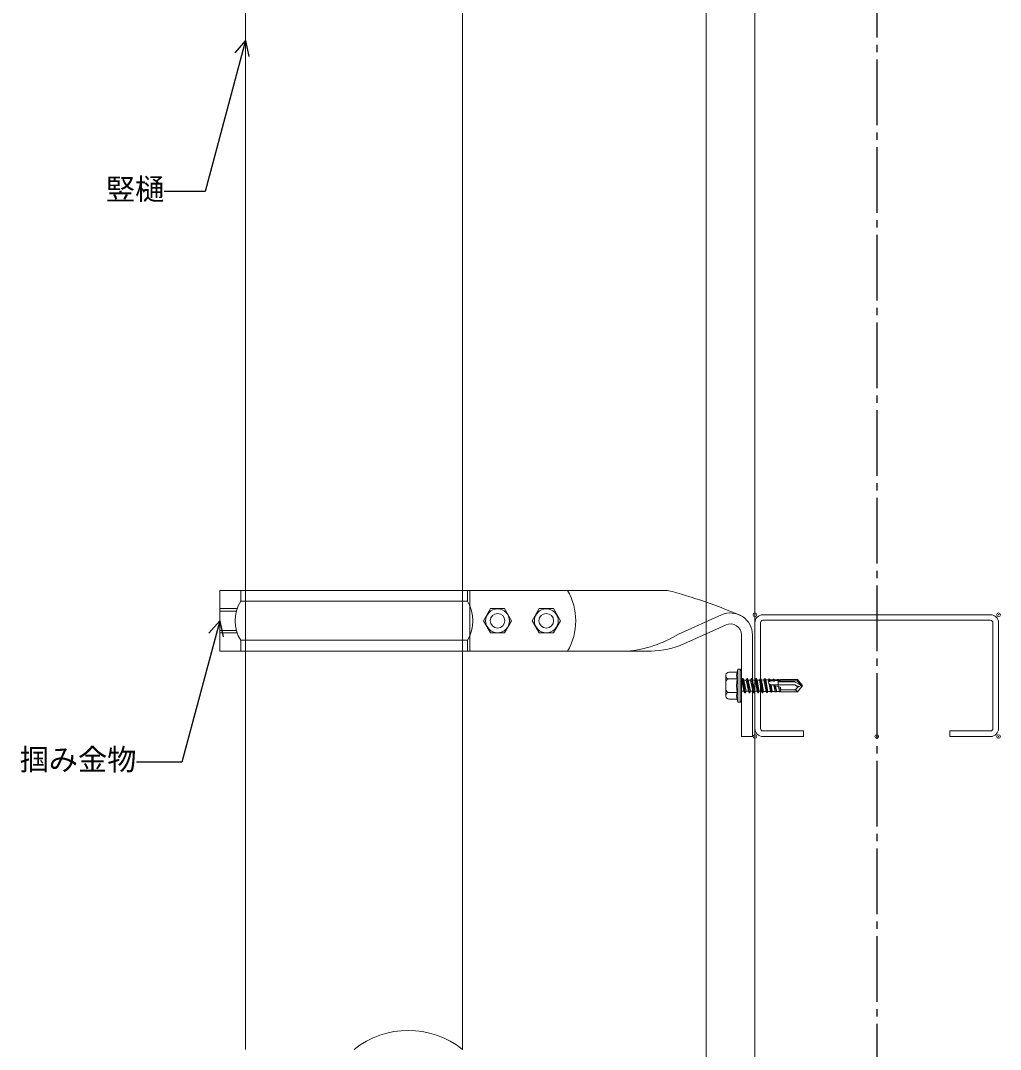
# Model space of a CAD drawing. Units: millimetres, scale not verified. Extents: x -1262 to 1258, y -891 to 1034.
# Drawn here: x -557.5 to -155.4, y -440.2 to -17.8 of the extents above; entities that cross this region are included whole.
import ezdxf
from ezdxf.enums import TextEntityAlignment as Align

# ---------------------------------------------------------------- set-up
doc = ezdxf.new("R2010")
doc.units = ezdxf.units.MM
doc.header["$LTSCALE"] = 3
doc.header["$PDMODE"] = 32
doc.header["$PDSIZE"] = 1.5
doc.linetypes.add('CHAIN2', pattern=[12, 9, -1, 1, -1])
for name, color, linetype, lineweight in [('0-6_名称1', 5, 'Continuous', 25), ('0-8_通り芯1', 5, 'CHAIN2', 25), ('0-B_屋根1', 6, 'Continuous', 20), ('0-E_外壁1', 6, 'Continuous', 20), ('1-D_竪樋', 6, 'Continuous', 20), ('4-5_C鋼1', 2, 'Continuous', 18)]:
    doc.layers.add(name, color=color, linetype=linetype, lineweight=lineweight)
doc.styles.add('ＭＳ ゴシック', font='')
doc.styles.get('ＭＳ ゴシック').set_extended_font_data('MS Gothic')

msp = doc.modelspace()

# ---------------------------------------------------------------- linework, layer by layer
at = {"layer": '0-6_名称1'}
for p, q in [((-465.125, -26.022), (-469.576, -31.041)), ((-465.125, -26.022), (-463.78, -32.594)), ((-475.725, -264.27), (-480.176, -269.289)), ((-475.725, -264.27), (-474.38, -270.842))]:
    msp.add_line(p, q, dxfattribs=at)
for points in [[(-465.125, -26.022), (-481.749, -88.065), (-498.498, -88.065)], [(-475.725, -264.27), (-491.265, -322.266), (-509.908, -322.266)]]:
    msp.add_lwpolyline(points, dxfattribs=at)
at = {"layer": '0-8_通り芯1'}
msp.add_line((-206.125, 758.23), (-206.125, -593.33), dxfattribs=at)
at = {"layer": '0-B_屋根1'}
for p, q in [((-475.725, -276.77), (-475.725, -251.77)), ((-475.725, -251.77), (-374.125, -251.77)), ((-467.125, -256.27), (-467.125, -251.77)), ((-374.125, -251.77), (-374.125, -256.27)), ((-374.124, -251.77), (-332.958, -251.77)), ((-373.125, -276.77), (-373.125, -251.77)), ((-292.125, -251.77), (-337.958, -251.77)), ((-374.125, -256.27), (-467.125, -256.27)), ((-475.725, -259.27), (-468.538, -259.27)), ((-475.725, -260.27), (-468.844, -260.27)), ((-367.492, -264.27), (-364.605, -259.27)), ((-364.605, -259.27), (-358.832, -259.27)), ((-358.832, -259.27), (-355.945, -264.27)), ((-347.492, -264.27), (-344.605, -259.27)), ((-344.605, -259.27), (-338.832, -259.27)), ((-338.832, -259.27), (-335.945, -264.27)), ((-287.503, -269.766), (-269.807, -261.831)), ((-364.605, -269.27), (-367.492, -264.27)), ((-355.945, -264.27), (-358.832, -269.27)), ((-344.605, -269.27), (-347.492, -264.27)), ((-335.945, -264.27), (-338.832, -269.27)), ((-286.857, -274.408), (-267.966, -265.937)), ((-475.725, -268.27), (-468.844, -268.27)), ((-475.725, -269.27), (-468.538, -269.27)), ((-358.832, -269.27), (-364.605, -269.27)), ((-338.832, -269.27), (-344.605, -269.27)), ((-261.625, -311.77), (-261.625, -270.043)), ((-257.125, -311.77), (-257.125, -270.043)), ((-467.125, -276.77), (-467.125, -272.27)), ((-374.125, -272.27), (-467.125, -272.27)), ((-374.125, -272.27), (-374.125, -276.77)), ((-475.725, -276.77), (-332.958, -276.77)), ((-332.958, -276.77), (-300.459, -276.77)), ((-268.025, -286.564), (-268.025, -295.249)), ((-266.825, -285.364), (-263.425, -285.364)), ((-263.425, -285.364), (-263.101, -284.157)), ((-263.101, -284.157), (-263.101, -297.657)), ((-263.101, -284.157), (-262.125, -284.157)), ((-262.125, -284.157), (-262.125, -297.657)), ((-262.125, -284.157), (-261.625, -284.753)), ((-261.625, -284.753), (-261.625, -297.061)), ((-266.825, -288.136), (-263.425, -288.136)), ((-261.168, -288.017), (-261.509, -288.607)), ((-261.509, -288.607), (-260.604, -293.207)), ((-261.168, -288.017), (-260.263, -293.797)), ((-261.168, -288.017), (-261.018, -288.017)), ((-261.018, -288.017), (-260.677, -288.607)), ((-261.018, -288.017), (-260.113, -293.797)), ((-260.677, -288.607), (-259.699, -288.607)), ((-259.772, -293.207), (-260.677, -288.607)), ((-259.358, -288.017), (-259.699, -288.607)), ((-259.699, -288.607), (-258.794, -293.207)), ((-259.358, -288.017), (-258.453, -293.797)), ((-259.358, -288.017), (-259.208, -288.017)), ((-259.208, -288.017), (-258.867, -288.607)), ((-259.208, -288.017), (-258.303, -293.797)), ((-258.867, -288.607), (-257.889, -288.607)), ((-257.962, -293.207), (-258.867, -288.607)), ((-257.548, -288.017), (-257.889, -288.607)), ((-257.889, -288.607), (-256.984, -293.207)), ((-257.548, -288.017), (-256.643, -293.797)), ((-257.548, -288.017), (-257.398, -288.017)), ((-257.398, -288.017), (-257.057, -288.607)), ((-257.398, -288.017), (-256.493, -293.797)), ((-257.057, -288.607), (-256.079, -288.607)), ((-256.152, -293.207), (-257.057, -288.607)), ((-255.738, -288.017), (-256.079, -288.607)), ((-256.079, -288.607), (-255.174, -293.207)), ((-255.738, -288.017), (-255.358, -290.445)), ((-255.738, -288.017), (-255.588, -288.017)), ((-255.607, -291.004), (-255.358, -290.445)), ((-255.607, -291.004), (-254.807, -290.846)), ((-255.203, -291.434), (-255.607, -291.004)), ((-255.588, -288.017), (-255.247, -288.607)), ((-255.588, -288.017), (-255.212, -290.416)), ((-255.358, -290.445), (-255.212, -290.416)), ((-255.247, -288.607), (-254.625, -291.772)), ((-254.625, -288.607), (-255.247, -288.607)), ((-255.212, -290.416), (-254.807, -290.846)), ((-255.058, -291.405), (-255.203, -291.434)), ((-255.203, -291.434), (-254.833, -293.797)), ((-254.807, -290.846), (-255.058, -291.405)), ((-255.058, -291.405), (-254.683, -293.797)), ((-254.625, -288.607), (-254.265, -288.601)), ((-253.928, -288.017), (-254.265, -288.601)), ((-254.265, -288.601), (-253.351, -293.229)), ((-253.928, -288.017), (-253.602, -290.1)), ((-253.928, -288.017), (-253.778, -288.017)), ((-253.865, -290.661), (-253.602, -290.1)), ((-253.865, -290.661), (-253.064, -290.503)), ((-253.447, -291.088), (-253.865, -290.661)), ((-253.778, -288.017), (-253.449, -288.586)), ((-253.778, -288.017), (-253.456, -290.071)), ((-253.602, -290.1), (-253.456, -290.071)), ((-253.456, -290.071), (-253.064, -290.503)), ((-253.449, -288.586), (-252.437, -288.569)), ((-252.553, -293.243), (-253.449, -288.586)), ((-253.302, -291.06), (-253.447, -291.088)), ((-253.447, -291.088), (-253.023, -293.797)), ((-253.064, -290.503), (-253.302, -291.06)), ((-253.302, -291.06), (-252.873, -293.797)), ((-252.14, -288.054), (-252.437, -288.569)), ((-252.437, -288.569), (-251.522, -293.261)), ((-252.14, -288.054), (-251.869, -289.8)), ((-252.14, -288.054), (-251.94, -288.065)), ((-252.103, -290.28), (-251.869, -289.8)), ((-252.103, -290.28), (-251.361, -290.115)), ((-252.09, -290.35), (-251.343, -290.212)), ((-251.728, -290.707), (-252.09, -290.35)), ((-251.94, -288.065), (-251.657, -288.555)), ((-251.94, -288.065), (-251.657, -289.776)), ((-251.869, -289.8), (-251.657, -289.776)), ((-251.514, -290.636), (-251.728, -290.707)), ((-251.728, -290.707), (-251.262, -293.712)), ((-251.657, -288.555), (-250.608, -288.537)), ((-250.761, -293.274), (-251.657, -288.555)), ((-251.657, -289.776), (-251.361, -290.115)), ((-251.343, -290.212), (-251.514, -290.636)), ((-251.514, -290.636), (-251.006, -293.698)), ((-250.384, -288.149), (-250.608, -288.537)), ((-250.608, -288.537), (-250.52, -288.998)), ((-250.212, -289.223), (-250.52, -288.998)), ((-250.384, -288.149), (-250.212, -289.223)), ((-250.384, -288.149), (-250.072, -288.166)), ((-250.282, -290.233), (-249.694, -293.293)), ((-249.895, -289.194), (-250.212, -289.223)), ((-250.072, -288.166), (-249.865, -288.524)), ((-250.072, -288.166), (-249.895, -289.194)), ((-250.022, -290.409), (-249.507, -293.617)), ((-249.786, -288.949), (-249.895, -289.194)), ((-249.865, -288.524), (-248.78, -288.505)), ((-249.786, -288.949), (-249.865, -288.524)), ((-249.661, -290.555), (-249.831, -290.475)), ((-245.625, -291.533), (-249.831, -290.475)), ((-248.709, -288.876), (-249.786, -288.949)), ((-249.661, -290.555), (-249.138, -293.597)), ((-249.483, -290.563), (-249.661, -290.555)), ((-239.771, -290.507), (-249.575, -290.507)), ((-248.969, -293.306), (-249.483, -290.563)), ((-248.629, -288.244), (-248.78, -288.505)), ((-248.78, -288.505), (-248.709, -288.876)), ((-248.493, -289.064), (-248.709, -288.876)), ((-248.629, -288.244), (-248.493, -289.064)), ((-248.629, -288.244), (-248.204, -288.267)), ((-248.068, -289.025), (-248.493, -289.064)), ((-248.335, -290.852), (-247.866, -293.325)), ((-248.143, -291.17), (-248.335, -290.852)), ((-248.204, -288.267), (-248.073, -288.493)), ((-248.204, -288.267), (-248.068, -289.025)), ((-248.143, -291.17), (-247.752, -293.522)), ((-247.649, -291.37), (-248.143, -291.17)), ((-248.073, -288.493), (-246.951, -288.473)), ((-248.011, -288.829), (-248.073, -288.493)), ((-248.011, -288.829), (-248.068, -289.025)), ((-246.899, -288.753), (-248.011, -288.829)), ((-247.603, -291.036), (-247.649, -291.37)), ((-247.649, -291.37), (-247.269, -293.496)), ((-247.178, -293.337), (-247.603, -291.036)), ((-246.874, -288.339), (-246.951, -288.473)), ((-246.951, -288.473), (-246.899, -288.753)), ((-246.777, -288.906), (-246.899, -288.753)), ((-246.874, -288.339), (-246.777, -288.906)), ((-246.874, -288.339), (-246.335, -288.368)), ((-246.241, -288.856), (-246.777, -288.906)), ((-246.625, -291.282), (-246.625, -288.892)), ((-238.832, -288.907), (-246.625, -288.907)), ((-239.873, -289.257), (-246.625, -289.257)), ((-246.416, -291.334), (-246.037, -293.357)), ((-246.416, -291.334), (-246.254, -291.935)), ((-246.335, -288.368), (-246.282, -288.461)), ((-246.335, -288.368), (-246.241, -288.856)), ((-246.282, -288.461), (-245.628, -288.45)), ((-246.236, -288.708), (-246.282, -288.461)), ((-246.236, -288.708), (-246.241, -288.856)), ((-245.628, -288.45), (-246.236, -288.708)), ((-245.625, -288.407), (-245.625, -288.449)), ((-245.625, -288.407), (-238.599, -288.407)), ((-239.873, -289.257), (-237.284, -290.752)), ((-239.061, -290.917), (-239.771, -290.507)), ((-238.832, -288.907), (-238.599, -288.407)), ((-238.832, -288.907), (-237.284, -290.752)), ((-238.599, -288.407), (-236.669, -290.707)), ((-238.599, -293.407), (-236.669, -291.107)), ((-237.65, -291.134), (-236.625, -290.907)), ((-237.284, -290.752), (-236.669, -290.707)), ((-237.284, -290.752), (-236.625, -290.907)), ((-236.625, -290.907), (-236.669, -290.707)), ((-236.669, -291.107), (-236.625, -290.907)), ((-266.825, -293.678), (-263.425, -293.678)), ((-261.582, -293.207), (-260.604, -293.207)), ((-260.263, -293.797), (-260.604, -293.207)), ((-260.263, -293.797), (-260.113, -293.797)), ((-260.113, -293.797), (-259.772, -293.207)), ((-259.772, -293.207), (-258.794, -293.207)), ((-258.453, -293.797), (-258.794, -293.207)), ((-258.453, -293.797), (-258.303, -293.797)), ((-258.303, -293.797), (-257.962, -293.207)), ((-257.962, -293.207), (-256.984, -293.207)), ((-256.643, -293.797), (-256.984, -293.207)), ((-256.643, -293.797), (-256.493, -293.797)), ((-256.493, -293.797), (-256.152, -293.207)), ((-256.152, -293.207), (-255.174, -293.207)), ((-254.833, -293.797), (-255.174, -293.207)), ((-254.833, -293.797), (-254.683, -293.797)), ((-254.683, -293.797), (-254.345, -293.212)), ((-254.345, -293.212), (-254.625, -291.772)), ((-254.345, -293.212), (-253.351, -293.229)), ((-253.023, -293.797), (-253.351, -293.229)), ((-253.023, -293.797), (-252.873, -293.797)), ((-252.873, -293.797), (-252.553, -293.243)), ((-252.553, -293.243), (-251.522, -293.261)), ((-251.262, -293.712), (-251.522, -293.261)), ((-251.262, -293.712), (-251.006, -293.698)), ((-251.006, -293.698), (-250.761, -293.274)), ((-250.761, -293.274), (-249.694, -293.293)), ((-249.507, -293.617), (-249.694, -293.293)), ((-249.507, -293.617), (-249.138, -293.597)), ((-249.138, -293.597), (-248.969, -293.306)), ((-248.969, -293.306), (-247.866, -293.325)), ((-247.752, -293.522), (-247.866, -293.325)), ((-247.752, -293.522), (-247.269, -293.496)), ((-247.269, -293.496), (-247.178, -293.337)), ((-247.178, -293.337), (-246.037, -293.357)), ((-246.254, -291.935), (-245.997, -293.427)), ((-246.254, -291.935), (-245.625, -292.058)), ((-245.997, -293.427), (-246.037, -293.357)), ((-245.997, -293.427), (-245.625, -293.407)), ((-245.625, -292.058), (-245.725, -291.508)), ((-245.625, -291.533), (-245.625, -293.407)), ((-240.047, -292.607), (-245.625, -292.607)), ((-238.599, -293.407), (-245.625, -293.407)), ((-239.139, -292.183), (-238.89, -291.886)), ((-239.082, -292.975), (-238.599, -293.407)), ((-266.825, -296.449), (-263.425, -296.449)), ((-263.101, -297.657), (-263.425, -296.449)), ((-263.101, -297.657), (-262.125, -297.657)), ((-262.125, -297.657), (-261.625, -297.061)), ((-261.625, -311.77), (-257.125, -311.77))]:
    msp.add_line(p, q, dxfattribs=at)
for centre, radius in [((-361.719, -264.27), 4.9), ((-361.719, -264.27), 3), ((-341.719, -264.27), 4.9), ((-341.719, -264.27), 3)]:
    msp.add_circle(centre, radius, dxfattribs=at)
for centre, radius, start, end in [((-354.729, -264.27), 25.104, 330.13702, 29.86282), ((-339.019, -436.569), 190.656, 65.89894, 75.7612), ((-454.028, -264.27), 15.347, 148.58301, 211.41698), ((-387.222, -264.27), 15.347, 328.58301, 31.41698), ((-266.125, -270.043), 9, 0, 114.15149), ((-266.125, -270.043), 4.5, 0, 114.15149), ((-313.119, -227.936), 49.05, 275.38135, 301.48271), ((-299.876, -239.783), 36.992, 269.09732, 290.60579), ((-266.825, -286.564), 1.2, 90, 180), ((-266.825, -286.936), 1.2, 180, 270), ((-258.699, -286.75), 4.924, 163.657, 196.34299), ((-266.825, -289.336), 1.2, 90, 180), ((-244.225, -290.907), 19.399, 171.78697, 188.21298), ((-249.575, -289.457), 1.05, 154.116, 270), ((-239.382, -291.473), 0.642, 320, 60), ((-238.076, -289.213), 1.968, 240, 282.5), ((-237.162, -293.336), 2.255, 102.5, 140), ((-266.825, -292.478), 1.2, 180, 270), ((-266.825, -294.878), 1.2, 90, 180), ((-266.825, -295.249), 1.2, 180, 270), ((-258.699, -295.064), 4.924, 163.657, 196.34299), ((-240.047, -291.421), 1.186, 270, 320), ((-240.047, -294.056), 1.449, 48.21498, 90), ((-238.702, -292.55), 0.571, 140, 228.215)]:
    msp.add_arc(centre, radius, start, end, dxfattribs=at)
at = {"layer": '0-E_外壁1'}
for p, q in [((-276.125, 218.23), (-276.125, -593.33)), ((-256.125, 218.23), (-256.125, -593.33))]:
    msp.add_line(p, q, dxfattribs=at)
at = {"layer": '1-D_竪樋'}
for p, q in [((-465.125, 44.97), (-465.125, -440.248)), ((-376.125, 44.97), (-376.125, -440.248))]:
    msp.add_line(p, q, dxfattribs=at)
msp.add_arc((-398.375, -468.038), 35.6, 51.31781, 128.68219, dxfattribs=at)
at = {"layer": '4-5_C鋼1'}
for p, q in [((-252.825, -261.77), (-159.425, -261.77)), ((-256.125, -308.47), (-256.125, -265.07)), ((-253.825, -265.07), (-253.825, -308.47)), ((-159.425, -264.07), (-252.825, -264.07)), ((-158.425, -308.47), (-158.425, -265.07)), ((-156.125, -265.07), (-156.125, -308.47)), ((-159.425, -311.77), (-176.125, -311.77))]:
    msp.add_line(p, q, dxfattribs=at)
for points in [[(-252.825, -309.47), (-236.125, -309.47), (-236.125, -311.77), (-252.825, -311.77)], [(-176.125, -311.77), (-176.125, -309.47), (-159.425, -309.47)]]:
    msp.add_lwpolyline(points, dxfattribs=at)
for centre, radius, start, end in [((-252.825, -265.07), 3.3, 90, 180), ((-159.425, -265.07), 3.3, 0.00004, 90), ((-252.825, -265.07), 1, 90, 180), ((-159.425, -265.07), 1, 0, 90), ((-252.825, -308.47), 3.3, 179.99996, 270), ((-252.825, -308.47), 1, 180, 270), ((-159.425, -308.47), 1, 270, 0), ((-159.425, -308.47), 3.3, 270, 0.00004)]:
    msp.add_arc(centre, radius, start, end, dxfattribs=at)
for p in [(-256.125, -261.77), (-156.125, -261.77), (-256.125, -311.77), (-206.125, -311.77), (-156.125, -311.77)]:
    msp.add_point(p, dxfattribs=at)

# ---------------------------------------------------------------- texts
at = {"layer": '0-6_名称1', "style": 'ＭＳ ゴシック'}
for s, p in [('竪樋', (-522.498, -94.065)), ('掴み金物', (-557.908, -328.266))]:
    msp.add_text(s, height=8.798, dxfattribs=at).set_placement(p, align=Align.BOTTOM_LEFT)

doc.saveas('drawing.dxf')
